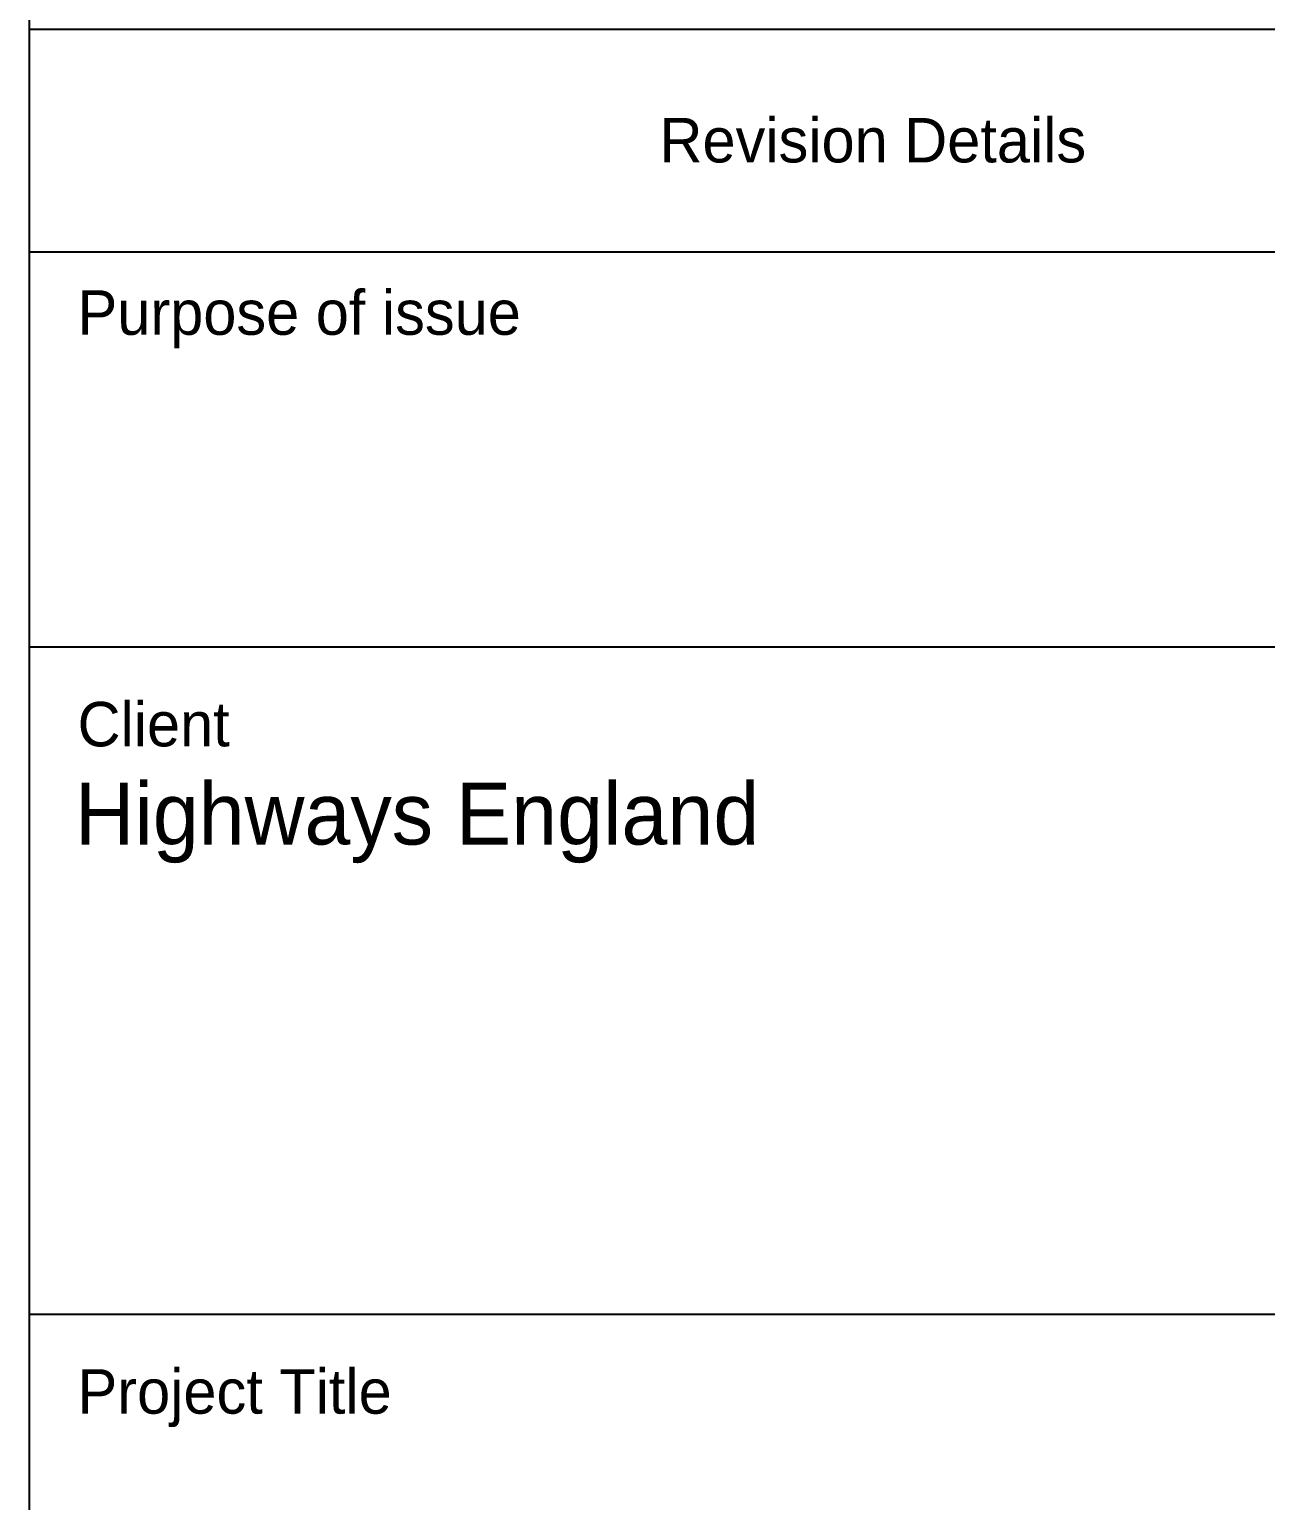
# Model space of a CAD drawing. Extents: x 0 to 841, y 0 to 594.
# Drawn here: x 731 to 781, y 178.6 to 238.1 of the extents above; entities that cross this region are included whole.
import ezdxf

# ---------------------------------------------------------------- set-up
doc = ezdxf.new("R2010")
doc.units = 0
for name, color, linetype in [('Z-Zz_10_20-Z-P_CadFrame', 7, 'Continuous'), ('Z-Zz_10_20-Z-P_CadFrameAttributeTitles', 7, 'Continuous'), ('Z-Zz_10_20-Z-P_CadFrameRevisionExample', 7, 'Continuous'), ('Z-Zz_10_70-Z-P__Rev01Frame', 7, 'Continuous')]:
    doc.layers.add(name, color=color, linetype=linetype)

# ---------------------------------------------------------------- blocks, each defined once
blk = doc.blocks.new('RevFrame')
at = {"layer": 'Z-Zz_10_70-Z-P__RevFrame[Block]'}
for points in [[(0, 9.026), (64, 9.026), (77.996, 9.026), (100, 9.026)], [(64, 0.026), (64, 9.052)], [(64, 0.026), (77.996, 9.026)], [(77.996, 0), (77.996, 9.026)], [(91, 0), (91, 9.026)]]:
    blk.add_lwpolyline(points, dxfattribs=at)
blk = doc.blocks.new('AECOM_TitleBlock_A1v')
at = {"layer": 'Z-Zz_10_20-Z-P_CadFrame'}
for p, q in [((731, 10), (731, 584)), ((731, 229.102), (831, 229.102)), ((831, 213.102), (731, 213.102)), ((831, 186.102), (731, 186.102))]:
    blk.add_line(p, q, dxfattribs=at)
at = {"layer": 'Z-Zz_10_20-Z-P_CadFrameRevisionExample'}
blk.add_line((831, 238.102), (731, 238.102), dxfattribs=at)
at = {"layer": 'Z-Zz_10_70-Z-P__Rev01Frame'}
blk.add_blockref('RevFrame', (731, 238.102), dxfattribs=at)
at = {"layer": 'Z-Zz_10_20-Z-P_CadFrameAttributeTitles'}
for s, height, p in [('Purpose of issue', 1.8, (732.948, 225.746)), ('Client', 1.8, (732.948, 209.092)), ('Highways England', 2.5, (732.833, 205.12)), ('Project Title', 1.8, (732.948, 182.092))]:
    blk.add_text(s, height=height, dxfattribs=at).set_placement(p)
at = {"layer": 'Z-Zz_10_20-Z-P_CadFrameRevisionExample'}
blk.add_text('Revision Details', height=1.8, dxfattribs=at).set_placement((756.486, 232.72))

msp = doc.modelspace()

# ---------------------------------------------------------------- block references
msp.add_blockref('AECOM_TitleBlock_A1v', (0, 0))

doc.saveas('drawing.dxf')
